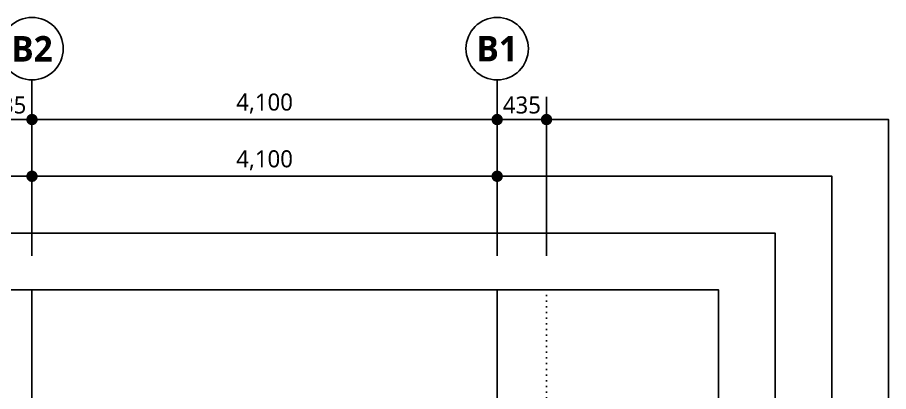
# Model space of a CAD drawing. Header units: millimetres. Extents: x 2325 to 124624, y 1250 to 28650.
# Drawn here: x 69057 to 76735, y 24240 to 27537 of the extents above; entities that cross this region are included whole.
import ezdxf
from ezdxf.enums import TextEntityAlignment as Align
from ezdxf.xclip import XClip

# ---------------------------------------------------------------- set-up
doc = ezdxf.new("R2010")
doc.units = ezdxf.units.MM
doc.header["$LTSCALE"] = 200
doc.header["$XCLIPFRAME"] = 0
doc.header["$PDMODE"] = 3
doc.linetypes.add('CEN-GAUN', pattern=[32.2, 30, -1, 0.2, -1])
doc.linetypes.add('DOT-GAUN', pattern=[1.25, 0, -1.25])
doc.layers.get('Defpoints').update_dxf_attribs({"color": 137})
doc.layers.add('02Waste', color=171, linetype='Continuous', plot=False)
doc.layers.add('CEN-ETC', color=1, linetype='DOT-GAUN', plot=False)
for name, color, linetype in [('CEN', 1, 'CEN-GAUN'), ('DIM', 7, 'Continuous'), ('SYM-BUB', 3, 'Continuous')]:
    doc.layers.add(name, color=color, linetype=linetype)
doc.styles.add('맑은고딕', font='malgun.ttf')
doc.styles.add('맑은고딕B', font='malgunbd.ttf')
doc.dimstyles.new('GAUN-100', dxfattribs={"dimscale": 100, "dimtxt": 1.5, "dimasz": 1, "dimexe": 2, "dimexo": 3, "dimgap": 0.5, "dimtad": 1, "dimdec": 0, "dimzin": 1, "dimdsep": 46, "dimlunit": 6, "dimtxsty": '맑은고딕', "dimblk": 'CJDOT', "dimcen": 0.09, "dimdle": 1, "dimclrd": 256, "dimclre": 256, "dimclrt": 3, "dimadec": 0, "dimazin": 0, "dimtfac": 1, "dimtdec": 0, "dimtix": 1, "dimtmove": 2, "dimatfit": 3, "dimldrblk": 'CJDOT', "dimfxl": 1, "dimtolj": 1, "dimtzin": 1, "dimarcsym": 0})

# ---------------------------------------------------------------- blocks, each defined once
blk = doc.blocks.new('dddbbsdfd')
at = {"layer": 'CEN'}
for p, q in [((234105.8, 138444.5), (234105.8, 117294.2)), ((238205.8, 138444.5), (238205.8, 117294.2))]:
    blk.add_line(p, q, dxfattribs=at)
blk = doc.blocks.new('CJDOT')
blk.add_line((-2, 0), (2, 0))
at = {"const_width": 0.5}
blk.add_lwpolyline([(-0.25, 0, 1), (0.25, 0, 1)], format="xyb", close=True, dxfattribs=at)
blk = doc.blocks.new('*D245')
at = {"layer": 'Defpoints', "color": 0, "transparency": 16777216}
for p in [(69185.7, 26637.2), (69185.7, 25137.2), (73285.7, 25137.2)]:
    blk.add_point(p, dxfattribs=at)
at = {"layer": 'DIM', "lineweight": -2, "transparency": 16777216}
for p, q in [((69185.7, 25437.2), (69185.7, 26837.2)), ((73285.7, 25437.2), (73285.7, 26837.2)), ((73185.7, 26637.2), (69285.7, 26637.2))]:
    blk.add_line(p, q, dxfattribs=at)
at = {"layer": 'DIM', "lineweight": -2, "transparency": 16777216, "xscale": 100, "yscale": 100, "zscale": 100, "rotation": 180}
blk.add_blockref('CJDOT', (69185.7, 26637.2), dxfattribs=at)
at = {"layer": 'DIM', "lineweight": -2, "transparency": 16777216, "xscale": 100, "yscale": 100, "zscale": 100}
blk.add_blockref('CJDOT', (73285.7, 26637.2), dxfattribs=at)
at = {"layer": 'DIM', "color": 3, "transparency": 16777216, "insert": (71235.7, 26777.7), "char_height": 150, "attachment_point": 5, "style": '맑은고딕'}
blk.add_mtext('\\A1;4,100', dxfattribs=at)
blk = doc.blocks.new('*D246')
at = {"layer": 'Defpoints', "color": 0, "transparency": 16777216}
for p in [(73285.7, 26137.2), (69185.7, 25137.2), (73285.7, 25137.2)]:
    blk.add_point(p, dxfattribs=at)
at = {"layer": 'DIM', "lineweight": -2, "transparency": 16777216}
for p, q in [((69185.7, 25437.2), (69185.7, 26337.2)), ((73285.7, 25437.2), (73285.7, 26337.2)), ((69285.7, 26137.2), (73185.7, 26137.2))]:
    blk.add_line(p, q, dxfattribs=at)
at = {"layer": 'DIM', "lineweight": -2, "transparency": 16777216, "xscale": 100, "yscale": 100, "zscale": 100, "rotation": 180}
blk.add_blockref('CJDOT', (69185.7, 26137.2), dxfattribs=at)
at = {"layer": 'DIM', "lineweight": -2, "transparency": 16777216, "xscale": 100, "yscale": 100, "zscale": 100}
blk.add_blockref('CJDOT', (73285.7, 26137.2), dxfattribs=at)
at = {"layer": 'DIM', "color": 3, "transparency": 16777216, "insert": (71235.7, 26277.7), "char_height": 150, "attachment_point": 5, "style": '맑은고딕'}
blk.add_mtext('\\A1;4,100', dxfattribs=at)
blk = doc.blocks.new('*D243')
at = {"layer": 'Defpoints', "color": 0, "transparency": 16777216}
for p in [(68750.7, 26637.2), (68750.7, 25137.2), (69185.7, 25137.2)]:
    blk.add_point(p, dxfattribs=at)
at = {"layer": 'DIM', "lineweight": -2, "transparency": 16777216}
for p, q in [((68750.7, 25437.2), (68750.7, 26837.2)), ((69185.7, 25437.2), (69185.7, 26837.2)), ((69085.7, 26637.2), (68850.7, 26637.2))]:
    blk.add_line(p, q, dxfattribs=at)
at = {"layer": 'DIM', "lineweight": -2, "transparency": 16777216, "xscale": 100, "yscale": 100, "zscale": 100, "rotation": 180}
blk.add_blockref('CJDOT', (68750.7, 26637.2), dxfattribs=at)
at = {"layer": 'DIM', "lineweight": -2, "transparency": 16777216, "xscale": 100, "yscale": 100, "zscale": 100}
blk.add_blockref('CJDOT', (69185.7, 26637.2), dxfattribs=at)
at = {"layer": 'DIM', "color": 3, "transparency": 16777216, "insert": (68968.2, 26764.7), "char_height": 150, "attachment_point": 5, "style": '맑은고딕'}
blk.add_mtext('\\A1;435', dxfattribs=at)
blk = doc.blocks.new('*D244')
at = {"layer": 'Defpoints', "color": 0, "transparency": 16777216}
for p in [(73285.7, 26637.2), (73285.7, 25137.2), (73720.7, 25137.2)]:
    blk.add_point(p, dxfattribs=at)
at = {"layer": 'DIM', "lineweight": -2, "transparency": 16777216}
for p, q in [((73285.7, 25437.2), (73285.7, 26837.2)), ((73720.7, 25437.2), (73720.7, 26837.2)), ((73620.7, 26637.2), (73385.7, 26637.2))]:
    blk.add_line(p, q, dxfattribs=at)
at = {"layer": 'DIM', "lineweight": -2, "transparency": 16777216, "xscale": 100, "yscale": 100, "zscale": 100, "rotation": 180}
blk.add_blockref('CJDOT', (73285.7, 26637.2), dxfattribs=at)
at = {"layer": 'DIM', "lineweight": -2, "transparency": 16777216, "xscale": 100, "yscale": 100, "zscale": 100}
blk.add_blockref('CJDOT', (73720.7, 26637.2), dxfattribs=at)
at = {"layer": 'DIM', "color": 3, "transparency": 16777216, "insert": (73503.2, 26764.7), "char_height": 150, "attachment_point": 5, "style": '맑은고딕'}
blk.add_mtext('\\A1;435', dxfattribs=at)
blk = doc.blocks.new('NEW_BUB')
at = {"layer": 'SYM-BUB', "color": 6}
blk.add_line((0, 3), (0, 0), dxfattribs=at)
blk.add_circle((0, 8.5), 5.5, dxfattribs=at)
at = {"layer": 'SYM-BUB', "color": 3, "style": '맑은고딕B'}
blk.add_attdef('X', text='', height=4.5, dxfattribs=at).set_placement((0, 8.5), align=Align.MIDDLE)

msp = doc.modelspace()

# ---------------------------------------------------------------- linework, layer by layer
at = {"layer": '02Waste'}
for points in [[(65735.4, 15570.8), (76735.4, 15570.8), (76735.4, 26637.2), (65735.4, 26637.2)], [(66235.4, 16070.8), (76235.4, 16070.8), (76235.4, 26137.2), (66235.4, 26137.2)], [(66735.4, 16570.8), (75735.4, 16570.8), (75735.4, 25637.2), (66735.4, 25637.2)], [(67235.4, 17070.8), (75235.4, 17070.8), (75235.4, 25137.2), (67235.4, 25137.2)]]:
    msp.add_lwpolyline(points, close=True, dxfattribs=at)
at = {"layer": 'CEN-ETC', "ltscale": 0.2}
msp.add_line((73720.7, 25137.2), (73720.7, 22139.2), dxfattribs=at)

# ---------------------------------------------------------------- block references
ref = msp.add_blockref('dddbbsdfd', (-164920.1, -111030.2))
XClip(ref).set_block_clipping_path([(232155.531008494, 128100.966), (240155.531008494, 136167.4144981058)])
at = {"layer": 'SYM-BUB', "xscale": 50.00000000004174, "yscale": 50.00000000004174, "zscale": 50.00000000004174}
for p, values in [((69185.7, 26837.2), {'X': 'B2'}), ((73285.7, 26837.2), {'X': 'B1'})]:
    msp.add_blockref('NEW_BUB', p, dxfattribs=at).add_auto_attribs(values)

# ---------------------------------------------------------------- dimensions: what is measured, and where the dimension line sits
at = {"layer": 'DIM'}
for base, p1, p2, picture, middle in [((69185.7, 26637.2), (73285.7, 25137.2), (69185.7, 25137.2), '*D245', (71235.7, 26777.7)), ((68750.7, 26637.2), (69185.7, 25137.2), (68750.7, 25137.2), '*D243', (68968.2, 26764.7)), ((73285.7, 26637.2), (73720.7, 25137.2), (73285.7, 25137.2), '*D244', (73503.2, 26764.7))]:
    dim = msp.add_linear_dim(base=base, p1=p1, p2=p2, dimstyle='GAUN-100', dxfattribs=at)
    dim.commit()
    dim.dimension.update_dxf_attribs({"geometry": picture, "text_midpoint": middle})
dim = msp.add_linear_dim(base=(73285.7, 26137.2), p1=(69185.7, 25137.2), p2=(73285.7, 25137.2), angle=180, dimstyle='GAUN-100', dxfattribs=at)
dim.commit()
dim.dimension.update_dxf_attribs({"geometry": '*D246', "text_midpoint": (71235.7, 26277.7)})

doc.saveas('drawing.dxf')
